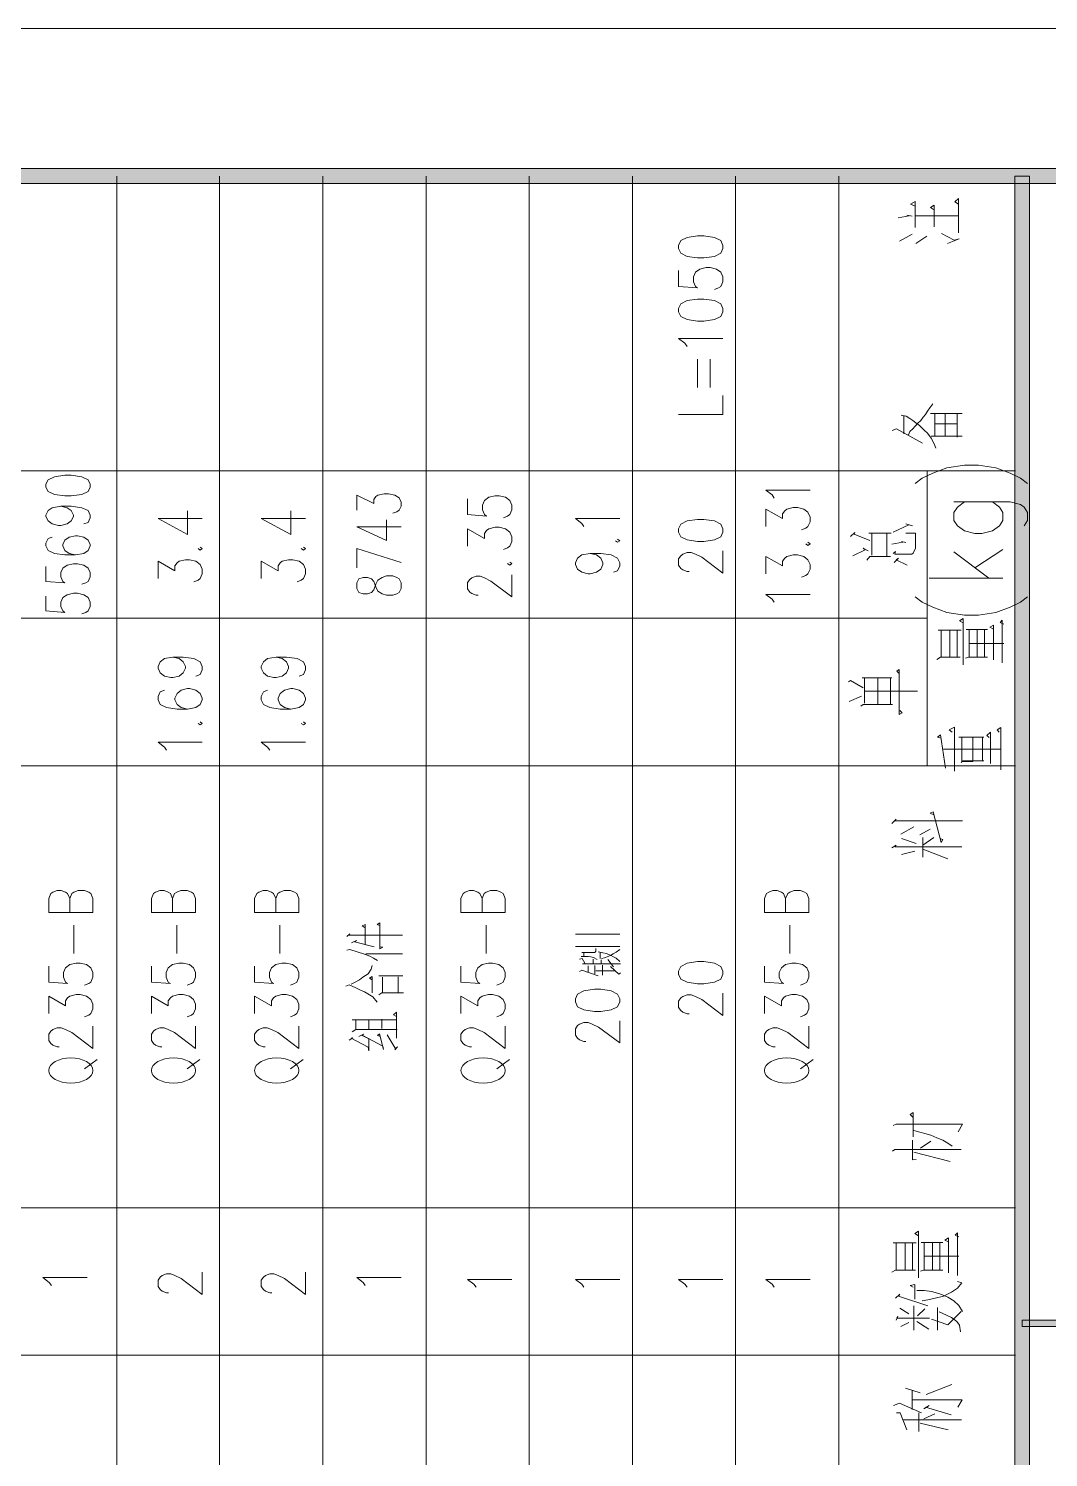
# Model space of a CAD drawing. Header units: millimetres. Extents: x 0 to 829, y 0 to 586.
# Drawn here: x 703.5 to 771.7, y 490.1 to 585.6 of the extents above; entities that cross this region are included whole.
import ezdxf

# ---------------------------------------------------------------- set-up
doc = ezdxf.new("R2010")
doc.units = ezdxf.units.MM

msp = doc.modelspace()

# ---------------------------------------------------------------- hatches: boundary and pattern name
h = msp.add_hatch(color=0)
h.dxf.hatch_style = 2
h.paths.add_polyline_path([(819.788528, 576.266028), (818.80075, 575.281778), (25.142472, 575.281778), (24.154694, 576.266028)])
h = msp.add_hatch(color=0)
h.dxf.hatch_style = 2
h.paths.add_polyline_path([(770.449028, 9.860139), (769.464778, 9.860139), (769.464778, 575.772139), (770.449028, 575.772139)])
h = msp.add_hatch(color=0)
h.dxf.hatch_style = 2
h.paths.add_polyline_path([(819.294639, 499.254639), (819.294639, 498.827778), (769.958667, 498.827778), (769.958667, 499.254639)])

# ---------------------------------------------------------------- linework, layer by layer
at = {"color": 0, "lineweight": 0}
for points in [[(0, 0), (0, 585.632278), (829.154778, 585.632278), (829.154778, 0)], [(819.788528, 576.266028), (818.80075, 575.281778), (25.142472, 575.281778), (24.154694, 576.266028)], [(770.449028, 9.860139), (769.464778, 9.860139), (769.464778, 575.772139), (770.449028, 575.772139)], [(746.975194, 570.921444), (747.116306, 570.603944), (747.539639, 570.395806), (748.241667, 570.289972), (748.665, 570.289972), (749.370556, 570.395806), (749.790361, 570.603944), (749.931472, 570.921444), (749.931472, 571.133111), (749.790361, 571.450611), (749.370556, 571.662278), (748.665, 571.768111), (748.241667, 571.768111), (747.539639, 571.662278), (747.116306, 571.450611), (746.975194, 571.133111)], [(746.975194, 566.698694), (747.116306, 566.381194), (747.539639, 566.169528), (748.241667, 566.063694), (748.665, 566.063694), (749.370556, 566.169528), (749.790361, 566.381194), (749.931472, 566.698694), (749.931472, 566.906833), (749.790361, 567.224333), (749.370556, 567.436), (748.665, 567.541833), (748.241667, 567.541833), (747.539639, 567.436), (747.116306, 567.224333), (746.975194, 566.906833)], [(704.6595, 554.968833), (704.800611, 554.676028), (705.220417, 554.478472), (705.925972, 554.379694), (706.349306, 554.379694), (707.051333, 554.478472), (707.474667, 554.676028), (707.615778, 554.968833), (707.615778, 555.166389), (707.474667, 555.462722), (707.051333, 555.660278), (706.349306, 555.759056), (705.925972, 555.759056), (705.220417, 555.660278), (704.800611, 555.462722), (704.6595, 555.166389)], [(746.975194, 551.959639), (747.116306, 551.645667), (747.539639, 551.434), (748.241667, 551.328167), (748.665, 551.328167), (749.370556, 551.434), (749.790361, 551.645667), (749.931472, 551.959639), (749.931472, 552.171306), (749.790361, 552.488806), (749.370556, 552.700472), (748.665, 552.806306), (748.241667, 552.806306), (747.539639, 552.700472), (747.116306, 552.488806), (746.975194, 552.171306)], [(725.452222, 548.1955), (725.593333, 547.920333), (725.875556, 547.828611), (726.157778, 547.828611), (726.44, 547.920333), (726.581111, 548.103778), (726.722222, 548.470667), (726.863333, 548.745833), (727.142028, 548.929278), (727.42425, 549.021), (727.847583, 549.021), (728.129806, 548.929278), (728.270917, 548.837556), (728.412028, 548.562389), (728.412028, 548.1955), (728.270917, 547.920333), (728.129806, 547.828611), (727.847583, 547.736889), (727.42425, 547.736889), (727.142028, 547.828611), (726.863333, 548.012056), (726.722222, 548.287222), (726.581111, 548.654111), (726.44, 548.837556), (726.157778, 548.929278), (725.875556, 548.929278), (725.593333, 548.837556), (725.452222, 548.562389)], [(746.975194, 522.38275), (747.116306, 522.06525), (747.539639, 521.857111), (748.241667, 521.751278), (748.665, 521.751278), (749.370556, 521.857111), (749.790361, 522.06525), (749.931472, 522.38275), (749.931472, 522.594417), (749.790361, 522.911917), (749.370556, 523.123583), (748.665, 523.229417), (748.241667, 523.229417), (747.539639, 523.123583), (747.116306, 522.911917), (746.975194, 522.594417)], [(740.074861, 520.534194), (740.212444, 520.216694), (740.635778, 520.008556), (741.341333, 519.902722), (741.764667, 519.902722), (742.466694, 520.008556), (742.890028, 520.216694), (743.031139, 520.534194), (743.031139, 520.745861), (742.890028, 521.063361), (742.466694, 521.275028), (741.764667, 521.380861), (741.341333, 521.380861), (740.635778, 521.275028), (740.212444, 521.063361), (740.074861, 520.745861)], [(819.294639, 499.254639), (819.294639, 498.827778), (769.958667, 498.827778), (769.958667, 499.254639)]]:
    msp.add_lwpolyline(points, close=True, dxfattribs=at)
for points in [[(709.404361, 398.307278), (709.404361, 575.772139)], [(716.272944, 398.307278), (716.272944, 575.772139)], [(723.176806, 398.307278), (723.176806, 575.772139)], [(730.077139, 398.307278), (730.077139, 575.772139)], [(736.977472, 398.307278), (736.977472, 575.772139)], [(743.881333, 398.307278), (743.881333, 575.772139)], [(750.781667, 398.307278), (750.781667, 575.772139)], [(757.682, 398.307278), (757.682, 575.772139)], [(762.786694, 572.336083), (762.786694, 574.075278), (762.490361, 573.888306), (762.737306, 573.778944)], [(762.832556, 573.112194), (765.693583, 573.112194), (765.693583, 571.965667), (765.693583, 574.258722), (765.446639, 574.036472), (765.693583, 573.888306)], [(764.067278, 572.374889), (764.067278, 573.814222), (763.820333, 573.666056), (764.017889, 573.521417)], [(761.65075, 572.964028), (762.391583, 573.112194), (762.243417, 573.151), (762.589139, 573.076917)], [(761.749528, 571.411806), (762.589139, 571.891583)], [(762.832556, 571.263639), (763.573389, 571.743417)], [(764.95275, 571.263639), (765.742972, 571.559972), (765.39725, 571.485889), (764.561167, 571.930389)], [(746.975194, 569.443306), (746.975194, 568.3885), (748.241667, 568.282667), (748.100556, 568.3885), (747.959444, 568.702472), (747.959444, 569.019972), (748.100556, 569.337472), (748.382778, 569.549139), (748.806111, 569.654972), (749.088333, 569.654972), (749.508139, 569.549139), (749.790361, 569.337472), (749.931472, 569.019972), (749.931472, 568.702472), (749.790361, 568.3885), (749.64925, 568.282667), (749.370556, 568.176833)], [(747.539639, 564.373889), (747.398528, 564.585556), (746.975194, 564.903056), (749.931472, 564.903056)], [(748.241667, 561.62575), (748.241667, 563.527222)], [(749.088333, 561.62575), (749.088333, 563.527222)], [(746.975194, 559.830111), (749.931472, 559.830111), (749.931472, 561.100111)], [(762.342194, 558.457806), (762.440972, 558.676528), (762.638528, 558.8635), (762.786694, 559.046944), (762.980722, 559.233917), (763.178278, 559.417361), (763.326444, 559.639611), (763.474611, 559.823056), (763.622778, 560.045306), (763.770944, 560.267556), (763.9685, 560.528611)], [(761.848306, 559.787778), (762.194028, 559.713694), (762.440972, 559.565528), (762.638528, 559.417361), (762.832556, 559.269194), (763.0795, 559.08575), (763.375833, 558.789417), (763.622778, 558.567167), (763.869722, 558.235556), (764.067278, 557.865139), (764.166056, 557.568806)], [(762.045861, 558.531889), (762.045861, 559.713694)], [(763.820333, 559.897139), (765.940528, 559.897139)], [(764.116667, 558.383722), (764.116667, 559.897139)], [(764.116667, 559.195111), (765.594806, 559.195111)], [(764.804583, 558.419), (764.804583, 559.861861)], [(765.594806, 558.309639), (765.594806, 559.897139)], [(761.255639, 558.750611), (761.551972, 558.8635), (763.277056, 557.900417)], [(763.869722, 558.383722), (765.940528, 558.383722)], [(762.800806, 555.201667), (763.27, 555.554444), (763.975556, 555.907222), (764.913944, 556.26), (766.085167, 556.436389), (767.027083, 556.436389), (768.198306, 556.26), (769.136694, 555.907222), (769.84225, 555.554444), (770.311444, 555.201667)], [(757.682, 556.055389), (578.068722, 556.055389)], [(769.514167, 556.055389), (757.682, 556.055389)], [(763.598083, 536.335111), (763.598083, 556.055389)], [(725.452222, 553.413083), (725.452222, 554.422028), (726.581111, 553.871694), (726.581111, 554.146861), (726.722222, 554.330306), (726.863333, 554.422028), (727.283139, 554.51375), (727.565361, 554.51375), (727.988694, 554.422028), (728.270917, 554.238583), (728.412028, 553.963417), (728.412028, 553.68825), (728.270917, 553.413083), (728.129806, 553.321361), (727.847583, 553.229639)], [(732.860556, 554.178611), (732.860556, 553.123806), (734.127028, 553.017972), (733.985917, 553.123806), (733.844806, 553.441306), (733.844806, 553.755278), (733.985917, 554.072778), (734.268139, 554.284444), (734.691472, 554.390278), (734.973694, 554.390278), (735.3935, 554.284444), (735.675722, 554.072778), (735.816833, 553.755278), (735.816833, 553.441306), (735.675722, 553.123806), (735.534611, 553.017972), (735.252389, 552.912139)], [(753.367528, 554.231528), (753.226417, 554.443194), (752.803083, 554.760694), (755.759361, 554.760694)], [(705.64375, 553.68825), (706.067083, 553.589472), (706.349306, 553.391917), (706.490417, 553.095583), (706.490417, 553.000333), (706.349306, 552.704), (706.067083, 552.506444), (705.64375, 552.407667), (705.502639, 552.407667), (705.082833, 552.506444), (704.800611, 552.704), (704.6595, 553.000333), (704.6595, 553.095583), (704.800611, 553.391917), (705.082833, 553.589472), (705.64375, 553.68825), (706.349306, 553.68825), (707.051333, 553.589472), (707.474667, 553.391917), (707.615778, 553.095583), (707.615778, 552.901556), (707.474667, 552.605222), (707.192444, 552.506444)], [(712.156028, 552.859222), (714.128056, 551.804417), (714.128056, 553.388389)], [(719.056361, 552.859222), (721.028389, 551.804417), (721.028389, 553.388389)], [(752.803083, 552.330056), (752.803083, 553.494222), (753.928444, 552.859222), (753.928444, 553.176722), (754.069556, 553.388389), (754.210667, 553.494222), (754.634, 553.600056), (754.916222, 553.600056), (755.339556, 553.494222), (755.61825, 553.282556), (755.759361, 552.965056), (755.759361, 552.647556), (755.61825, 552.330056), (755.477139, 552.224222), (755.198444, 552.118389)], [(765.383139, 553.970472), (769.136694, 553.970472), (769.84225, 553.794083), (770.078611, 553.617694), (770.311444, 553.264917), (770.311444, 552.739278), (770.078611, 552.3865)], [(766.085167, 553.970472), (765.615972, 553.617694), (765.383139, 553.264917), (765.383139, 552.739278), (765.615972, 552.3865), (766.085167, 552.033722), (766.790722, 551.857333), (767.259917, 551.857333), (767.965472, 552.033722), (768.434667, 552.3865), (768.6675, 552.739278), (768.6675, 553.264917), (768.434667, 553.617694), (767.965472, 553.970472)], [(712.156028, 552.859222), (715.112306, 552.859222)], [(719.056361, 552.859222), (722.016167, 552.859222)], [(725.452222, 552.315944), (727.42425, 551.398722), (727.42425, 552.774556)], [(740.635778, 552.330056), (740.494667, 552.541722), (740.074861, 552.859222), (743.031139, 552.859222)], [(761.329722, 551.956111), (762.366889, 552.439417), (762.169333, 552.5135), (762.613833, 552.365333)], [(705.082833, 551.617444), (704.800611, 551.518667), (704.6595, 551.222333), (704.6595, 551.028306), (704.800611, 550.731972), (705.220417, 550.534417), (705.925972, 550.435639), (706.631528, 550.435639), (707.192444, 550.534417), (707.474667, 550.731972), (707.615778, 551.028306), (707.615778, 551.127083), (707.474667, 551.419889), (707.192444, 551.617444), (706.772639, 551.716222), (706.631528, 551.716222), (706.208194, 551.617444), (705.925972, 551.419889), (705.784861, 551.127083), (705.784861, 551.028306), (705.925972, 550.731972), (706.208194, 550.534417), (706.631528, 550.435639)], [(725.452222, 552.315944), (728.412028, 552.315944)], [(732.860556, 551.010667), (732.860556, 552.171306), (733.985917, 551.539833), (733.985917, 551.853806), (734.127028, 552.065472), (734.268139, 552.171306), (734.691472, 552.277139), (734.973694, 552.277139), (735.3935, 552.171306), (735.675722, 551.959639), (735.816833, 551.645667), (735.816833, 551.328167), (735.675722, 551.010667), (735.534611, 550.904833), (735.252389, 550.799)], [(742.748917, 551.381083), (742.890028, 551.27525), (743.031139, 551.381083), (742.890028, 551.486917)], [(758.472222, 551.663306), (758.768556, 551.920833), (758.719167, 551.807944), (759.752806, 551.40225)], [(759.55525, 550.072278), (759.752806, 550.329806), (761.132167, 550.329806), (760.88875, 550.329806), (760.88875, 551.882028), (761.181556, 551.882028), (759.703417, 551.882028), (759.900972, 551.882028), (759.900972, 550.403889)], [(761.329722, 550.516778), (761.477889, 550.664944), (761.4285, 550.477972), (762.564444, 550.477972), (762.663222, 550.552056), (762.811389, 550.883667), (762.811389, 551.882028), (762.169333, 551.882028)], [(714.830083, 550.851917), (714.971194, 550.746083), (715.112306, 550.851917), (714.971194, 550.95775)], [(721.733944, 550.851917), (721.875056, 550.746083), (722.016167, 550.851917), (721.875056, 550.95775)], [(725.452222, 549.567806), (725.452222, 550.851917), (728.412028, 549.934694)], [(741.059111, 550.534417), (741.482444, 550.428583), (741.764667, 550.216917), (741.905778, 549.902944), (741.905778, 549.797111), (741.764667, 549.479611), (741.482444, 549.267944), (741.059111, 549.162111), (740.918, 549.162111), (740.494667, 549.267944), (740.212444, 549.479611), (740.074861, 549.797111), (740.074861, 549.902944), (740.212444, 550.216917), (740.494667, 550.428583), (741.059111, 550.534417), (741.764667, 550.534417), (742.466694, 550.428583), (742.890028, 550.216917), (743.031139, 549.902944), (743.031139, 549.691278), (742.890028, 549.373778), (742.607806, 549.267944)], [(747.677222, 549.320861), (747.539639, 549.320861), (747.257417, 549.426694), (747.116306, 549.532528), (746.975194, 549.744194), (746.975194, 550.164), (747.116306, 550.375667), (747.257417, 550.4815), (747.539639, 550.587333), (747.818333, 550.587333), (748.100556, 550.4815), (748.523889, 550.269833), (749.931472, 549.215028), (749.931472, 550.693167)], [(752.803083, 549.162111), (752.803083, 550.32275), (753.928444, 549.691278), (753.928444, 550.00525), (754.069556, 550.216917), (754.210667, 550.32275), (754.634, 550.428583), (754.916222, 550.428583), (755.339556, 550.32275), (755.61825, 550.111083), (755.759361, 549.797111), (755.759361, 549.479611), (755.61825, 549.162111), (755.477139, 549.056278), (755.198444, 548.950444)], [(755.477139, 551.169417), (755.61825, 551.063583), (755.759361, 551.169417), (755.61825, 551.27525)], [(758.620389, 550.368611), (759.456472, 550.774306), (759.308306, 550.883667), (759.654028, 550.700222)], [(761.230944, 551.144722), (761.971778, 551.292889), (761.873, 551.328167), (762.169333, 551.254083)], [(765.383139, 550.626139), (767.729111, 548.865778)], [(766.790722, 549.567806), (768.6675, 550.802528)], [(704.6595, 549.645417), (704.6595, 548.661167), (705.925972, 548.562389), (705.784861, 548.661167), (705.64375, 548.9575), (705.64375, 549.253833), (705.784861, 549.546639), (706.067083, 549.744194), (706.490417, 549.842972), (706.772639, 549.842972), (707.192444, 549.744194), (707.474667, 549.546639), (707.615778, 549.253833), (707.615778, 548.9575), (707.474667, 548.661167), (707.333556, 548.562389), (707.051333, 548.463611)], [(712.156028, 548.844611), (712.156028, 550.00525), (713.281389, 549.373778), (713.281389, 549.691278), (713.4225, 549.902944), (713.563611, 550.00525), (713.986944, 550.111083), (714.269167, 550.111083), (714.688972, 550.00525), (714.971194, 549.797111), (715.112306, 549.479611), (715.112306, 549.162111), (714.971194, 548.844611), (714.830083, 548.738778), (714.551389, 548.632944)], [(719.056361, 548.844611), (719.056361, 550.00525), (720.18525, 549.373778), (720.18525, 549.691278), (720.322833, 549.902944), (720.463944, 550.00525), (720.887278, 550.111083), (721.1695, 550.111083), (721.592833, 550.00525), (721.875056, 549.797111), (722.016167, 549.479611), (722.016167, 549.162111), (721.875056, 548.844611), (721.733944, 548.738778), (721.451722, 548.632944)], [(735.534611, 549.850028), (735.675722, 549.744194), (735.816833, 549.850028), (735.675722, 549.955861)], [(761.379111, 549.924111), (761.675444, 550.220444), (761.527278, 550.107556), (762.268111, 549.740667)], [(733.562583, 547.736889), (733.421472, 547.736889), (733.142778, 547.842722), (733.001667, 547.948556), (732.860556, 548.156694), (732.860556, 548.580028), (733.001667, 548.791694), (733.142778, 548.897528), (733.421472, 549.003361), (733.703694, 549.003361), (733.985917, 548.897528), (734.40925, 548.685861), (735.816833, 547.631056), (735.816833, 549.109194)], [(768.6675, 548.865778), (763.739194, 548.865778)], [(704.6595, 547.673389), (704.6595, 546.689139), (705.925972, 546.590361), (705.784861, 546.689139), (705.64375, 546.985472), (705.64375, 547.281806), (705.784861, 547.574611), (706.067083, 547.772167), (706.490417, 547.870944), (706.772639, 547.870944), (707.192444, 547.772167), (707.474667, 547.574611), (707.615778, 547.281806), (707.615778, 546.985472), (707.474667, 546.689139), (707.333556, 546.590361), (707.051333, 546.491583)], [(753.367528, 547.260639), (753.226417, 547.472306), (752.803083, 547.789806), (755.759361, 547.789806)], [(762.800806, 547.631056), (763.27, 547.281806), (763.975556, 546.929028), (764.913944, 546.57625), (766.085167, 546.399861), (767.027083, 546.399861), (768.198306, 546.57625), (769.136694, 546.929028), (769.84225, 547.281806), (770.311444, 547.631056)], [(757.682, 546.19525), (578.068722, 546.19525)], [(763.598083, 546.19525), (757.682, 546.19525)], [(766.007556, 543.073167), (766.007556, 546.177611), (765.760611, 546.029444), (766.007556, 545.881278)], [(766.155722, 543.517667), (766.353278, 543.59175), (767.633861, 543.59175), (767.436306, 543.59175), (767.436306, 545.440306), (767.633861, 545.440306), (766.205111, 545.440306), (766.402667, 545.440306), (766.402667, 543.59175), (766.942417, 543.59175), (766.942417, 545.440306), (766.942417, 544.516028), (766.402667, 544.516028), (768.716889, 544.516028), (768.028972, 544.516028), (768.028972, 543.404778), (768.028972, 545.733111), (767.782028, 545.588472), (768.028972, 545.475583)], [(768.618111, 543.221333), (768.618111, 546.06825), (768.469944, 545.920083), (768.716889, 545.807194)], [(764.233083, 543.443583), (764.480028, 543.59175), (765.81, 543.59175), (765.612444, 543.59175), (765.612444, 545.4015), (765.859389, 545.4015), (764.331861, 545.4015), (764.529417, 545.4015), (764.529417, 543.59175), (764.529417, 545.4015), (765.118556, 545.4015), (765.118556, 543.59175)], [(713.140278, 543.602333), (713.563611, 543.4965), (713.845833, 543.284833), (713.986944, 542.967333), (713.986944, 542.8615), (713.845833, 542.544), (713.563611, 542.332333), (713.140278, 542.2265), (712.999167, 542.2265), (712.579361, 542.332333), (712.297139, 542.544), (712.156028, 542.8615), (712.156028, 542.967333), (712.297139, 543.284833), (712.579361, 543.4965), (713.140278, 543.602333), (713.845833, 543.602333), (714.551389, 543.4965), (714.971194, 543.284833), (715.112306, 542.967333), (715.112306, 542.755667), (714.971194, 542.438167), (714.688972, 542.332333)], [(720.044139, 543.602333), (720.463944, 543.4965), (720.746167, 543.284833), (720.887278, 542.967333), (720.887278, 542.8615), (720.746167, 542.544), (720.463944, 542.332333), (720.044139, 542.2265), (719.903028, 542.2265), (719.479694, 542.332333), (719.197472, 542.544), (719.056361, 542.8615), (719.056361, 542.967333), (719.197472, 543.284833), (719.479694, 543.4965), (720.044139, 543.602333), (720.746167, 543.602333), (721.451722, 543.4965), (721.875056, 543.284833), (722.016167, 542.967333), (722.016167, 542.755667), (721.875056, 542.438167), (721.592833, 542.332333)], [(758.324056, 541.951333), (758.472222, 542.025417), (759.308306, 541.542111)], [(759.258917, 542.208861), (761.230944, 542.208861)], [(759.407083, 540.508472), (759.407083, 542.208861)], [(760.296083, 540.473194), (760.296083, 542.208861)], [(761.132167, 540.434389), (761.132167, 542.208861)], [(761.774222, 540.028694), (761.922389, 539.880528), (761.724833, 539.767639), (761.724833, 542.762722), (761.576667, 542.653361), (761.724833, 542.505194)], [(712.579361, 541.383361), (712.297139, 541.277528), (712.156028, 540.960028), (712.156028, 540.748361), (712.297139, 540.430861), (712.720472, 540.219194), (713.4225, 540.113361), (714.128056, 540.113361), (714.688972, 540.219194), (714.971194, 540.430861), (715.112306, 540.748361), (715.112306, 540.854194), (714.971194, 541.171694), (714.688972, 541.383361), (714.269167, 541.489194), (714.128056, 541.489194), (713.704722, 541.383361), (713.4225, 541.171694), (713.281389, 540.854194), (713.281389, 540.748361), (713.4225, 540.430861), (713.704722, 540.219194), (714.128056, 540.113361)], [(719.479694, 541.383361), (719.197472, 541.277528), (719.056361, 540.960028), (719.056361, 540.748361), (719.197472, 540.430861), (719.620806, 540.219194), (720.322833, 540.113361), (721.028389, 540.113361), (721.592833, 540.219194), (721.875056, 540.430861), (722.016167, 540.748361), (722.016167, 540.854194), (721.875056, 541.171694), (721.592833, 541.383361), (721.1695, 541.489194), (721.028389, 541.489194), (720.605056, 541.383361), (720.322833, 541.171694), (720.18525, 540.854194), (720.18525, 540.748361), (720.322833, 540.430861), (720.605056, 540.219194), (721.028389, 540.113361)], [(758.373444, 540.617833), (759.209528, 540.98825)], [(759.456472, 541.323389), (762.956028, 541.323389)], [(759.160139, 540.325028), (759.308306, 540.434389), (761.280333, 540.434389)], [(714.830083, 539.164389), (714.971194, 539.058556), (715.112306, 539.164389), (714.971194, 539.270222)], [(721.733944, 539.164389), (721.875056, 539.058556), (722.016167, 539.164389), (721.875056, 539.270222)], [(764.822222, 536.179889), (764.480028, 538.395333), (764.282472, 538.247167), (764.529417, 538.173083)], [(764.677583, 537.435778), (768.519333, 537.435778), (768.519333, 536.067), (768.519333, 538.878639), (768.275917, 538.730472), (768.420556, 538.582306)], [(765.414889, 535.957639), (765.414889, 538.913917), (765.069167, 538.730472), (765.266722, 538.582306)], [(765.859389, 536.546778), (766.007556, 536.659667), (767.386917, 536.659667), (767.288139, 536.659667), (767.288139, 538.247167), (767.386917, 538.247167), (765.711222, 538.247167), (765.908778, 538.247167), (765.908778, 536.620861), (766.007556, 536.620861), (766.646083, 536.620861), (766.646083, 538.247167)], [(767.831417, 536.472694), (767.831417, 538.582306), (767.584472, 538.360056), (767.732639, 538.211889)], [(712.720472, 537.36875), (712.579361, 537.580417), (712.156028, 537.897917), (715.112306, 537.897917)], [(719.620806, 537.36875), (719.479694, 537.580417), (719.056361, 537.897917), (722.016167, 537.897917)], [(757.682, 536.335111), (578.068722, 536.335111)], [(769.514167, 536.335111), (757.682, 536.335111)], [(764.437694, 531.46325), (764.63525, 531.389167), (764.536472, 531.205722), (763.993194, 533.237722), (763.795639, 533.163639), (764.042583, 533.054278)], [(761.230944, 532.461611), (761.527278, 532.757944), (761.4285, 532.645056), (765.965222, 532.645056)], [(761.823611, 531.759583), (762.712611, 532.239361)], [(761.873, 531.46325), (762.85725, 531.131639)], [(763.104194, 531.720778), (763.795639, 532.091194)], [(763.30175, 530.207361), (763.30175, 531.537333)], [(763.30175, 531.01875), (764.042583, 531.537333)], [(761.230944, 530.835306), (761.527278, 531.01875), (761.4285, 530.909389), (765.915833, 530.909389)], [(761.873, 530.390806), (762.762, 530.613056)], [(763.30175, 530.761222), (764.977444, 530.094472)], [(707.799222, 526.513778), (704.839417, 526.513778), (704.839417, 527.46275), (704.980528, 527.78025), (705.121639, 527.886083), (705.403861, 527.991917), (705.686083, 527.991917), (705.968306, 527.886083), (706.109417, 527.78025), (706.250528, 527.46275)], [(706.250528, 526.513778), (706.250528, 527.46275), (706.391639, 527.78025), (706.53275, 527.886083), (706.811444, 527.991917), (707.234778, 527.991917), (707.517, 527.886083), (707.658111, 527.78025), (707.799222, 527.46275), (707.799222, 526.513778)], [(714.667806, 526.513778), (711.711528, 526.513778), (711.711528, 527.46275), (711.852639, 527.78025), (711.99375, 527.886083), (712.275972, 527.991917), (712.558194, 527.991917), (712.836889, 527.886083), (712.978, 527.78025), (713.119111, 527.46275)], [(713.119111, 526.513778), (713.119111, 527.46275), (713.260222, 527.78025), (713.401333, 527.886083), (713.683556, 527.991917), (714.106889, 527.991917), (714.389111, 527.886083), (714.530222, 527.78025), (714.667806, 527.46275), (714.667806, 526.513778)], [(721.571667, 526.513778), (718.611861, 526.513778), (718.611861, 527.46275), (718.752972, 527.78025), (718.894083, 527.886083), (719.176306, 527.991917), (719.458528, 527.991917), (719.74075, 527.886083), (719.881861, 527.78025), (720.022972, 527.46275)], [(720.022972, 526.513778), (720.022972, 527.46275), (720.160556, 527.78025), (720.301667, 527.886083), (720.583889, 527.991917), (721.007222, 527.991917), (721.289444, 527.886083), (721.430556, 527.78025), (721.571667, 527.46275), (721.571667, 526.513778)], [(735.372333, 526.513778), (732.416056, 526.513778), (732.416056, 527.46275), (732.557167, 527.78025), (732.698278, 527.886083), (732.9805, 527.991917), (733.259194, 527.991917), (733.541417, 527.886083), (733.682528, 527.78025), (733.823639, 527.46275)], [(733.823639, 526.513778), (733.823639, 527.46275), (733.96475, 527.78025), (734.105861, 527.886083), (734.388083, 527.991917), (734.811417, 527.991917), (735.090111, 527.886083), (735.231222, 527.78025), (735.372333, 527.46275), (735.372333, 526.513778)], [(755.678222, 526.513778), (752.718417, 526.513778), (752.718417, 527.46275), (752.859528, 527.78025), (753.000639, 527.886083), (753.282861, 527.991917), (753.565083, 527.991917), (753.847306, 527.886083), (753.988417, 527.78025), (754.129528, 527.46275)], [(754.129528, 526.513778), (754.129528, 527.46275), (754.270639, 527.78025), (754.41175, 527.886083), (754.690444, 527.991917), (755.113778, 527.991917), (755.396, 527.886083), (755.537111, 527.78025), (755.678222, 527.46275), (755.678222, 526.513778)], [(706.53275, 523.765639), (706.53275, 525.667111)], [(713.401333, 523.765639), (713.401333, 525.667111)], [(720.301667, 523.765639), (720.301667, 525.667111)], [(726.013139, 524.400639), (726.013139, 525.702389), (725.815583, 525.614194), (726.013139, 525.497778)], [(726.997389, 524.22425), (727.194944, 524.196028), (726.997389, 524.076083), (726.997389, 525.822333), (726.799833, 525.702389), (726.958583, 525.645944)], [(734.105861, 523.765639), (734.105861, 525.667111)], [(754.41175, 523.765639), (754.41175, 525.667111)], [(724.789, 524.905111), (724.986556, 525.0815), (724.908944, 524.993306), (728.496694, 524.993306)], [(725.102972, 524.492361), (725.420472, 524.640528), (725.300528, 524.548806), (726.602278, 524.22425)], [(743.031139, 525.077972), (740.074861, 525.077972)], [(724.789, 523.987889), (724.986556, 524.047861), (725.970806, 523.723306), (726.327111, 523.603361), (726.563472, 523.455194), (726.838639, 523.307028)], [(726.051944, 523.751528), (728.496694, 523.751528)], [(743.031139, 524.231306), (740.074861, 524.231306)], [(740.487611, 523.832667), (741.256667, 523.832667), (741.373083, 523.832667), (741.433056, 523.920861), (741.433056, 524.100778)], [(740.635778, 523.58925), (740.635778, 523.832667)], [(741.581222, 523.878528), (741.905778, 523.8115), (742.142139, 523.765639), (742.290306, 523.698611), (742.470222, 523.635111), (742.618389, 523.543389), (742.794778, 523.455194), (743.031139, 523.232944)], [(741.729389, 523.434028), (741.729389, 523.832667)], [(741.817583, 523.434028), (742.025722, 523.479889), (742.202111, 523.543389), (742.41025, 523.635111), (742.586639, 523.744472), (742.794778, 523.853833), (743.031139, 524.03375)], [(704.839417, 522.9225), (704.839417, 521.864167), (706.109417, 521.758333), (705.968306, 521.864167), (705.827194, 522.181667), (705.827194, 522.499167), (705.968306, 522.816667), (706.250528, 523.028333), (706.673861, 523.134167), (706.952556, 523.134167), (707.375889, 523.028333), (707.658111, 522.816667), (707.799222, 522.499167), (707.799222, 522.181667), (707.658111, 521.864167), (707.517, 521.758333), (707.234778, 521.6525)], [(711.711528, 522.9225), (711.711528, 521.864167), (712.978, 521.758333), (712.836889, 521.864167), (712.695778, 522.181667), (712.695778, 522.499167), (712.836889, 522.816667), (713.119111, 523.028333), (713.542444, 523.134167), (713.824667, 523.134167), (714.248, 523.028333), (714.530222, 522.816667), (714.667806, 522.499167), (714.667806, 522.181667), (714.530222, 521.864167), (714.389111, 521.758333), (714.106889, 521.6525)], [(718.611861, 522.9225), (718.611861, 521.864167), (719.881861, 521.758333), (719.74075, 521.864167), (719.599639, 522.181667), (719.599639, 522.499167), (719.74075, 522.816667), (720.022972, 523.028333), (720.442778, 523.134167), (720.725, 523.134167), (721.148333, 523.028333), (721.430556, 522.816667), (721.571667, 522.499167), (721.571667, 522.181667), (721.430556, 521.864167), (721.289444, 521.758333), (721.007222, 521.6525)], [(725.064167, 521.712472), (725.339333, 521.857111), (725.618028, 522.005278), (725.854389, 522.185194), (726.207167, 522.421556), (726.404722, 522.717889), (726.485861, 522.982472)], [(732.416056, 522.9225), (732.416056, 521.864167), (733.682528, 521.758333), (733.541417, 521.864167), (733.400306, 522.181667), (733.400306, 522.499167), (733.541417, 522.816667), (733.823639, 523.028333), (734.246972, 523.134167), (734.529194, 523.134167), (734.952528, 523.028333), (735.231222, 522.816667), (735.372333, 522.499167), (735.372333, 522.181667), (735.231222, 521.864167), (735.090111, 521.758333), (734.811417, 521.6525)], [(740.339444, 523.388167), (740.515833, 523.434028), (740.69575, 523.123583)], [(740.459389, 523.568083), (740.932111, 523.568083), (741.1085, 523.543389), (741.284889, 523.501056), (741.52125, 523.367)], [(740.547583, 523.077722), (743.091111, 523.077722)], [(740.932111, 522.523861), (740.932111, 522.947194)], [(741.256667, 523.102417), (741.256667, 523.388167)], [(741.373083, 522.4145), (741.373083, 522.968361)], [(741.789361, 523.077722), (741.789361, 523.345833)], [(741.877556, 522.326306), (741.877556, 522.989528)], [(742.618389, 522.880167), (742.233861, 523.367)], [(743.091111, 522.481528), (742.971167, 522.389806), (742.41025, 522.901333)], [(752.718417, 522.9225), (752.718417, 521.864167), (753.988417, 521.758333), (753.847306, 521.864167), (753.706194, 522.181667), (753.706194, 522.499167), (753.847306, 522.816667), (754.129528, 523.028333), (754.549333, 523.134167), (754.831556, 523.134167), (755.254889, 523.028333), (755.537111, 522.816667), (755.678222, 522.499167), (755.678222, 522.181667), (755.537111, 521.864167), (755.396, 521.758333), (755.113778, 521.6525)], [(726.485861, 521.148028), (726.485861, 522.241639), (726.288306, 522.125222), (726.485861, 522.005278)], [(726.919778, 522.273389), (728.5355, 522.273389)], [(727.156139, 521.119806), (727.156139, 522.185194)], [(728.221528, 521.119806), (728.221528, 522.213417)], [(740.339444, 522.569722), (740.487611, 522.657917), (741.581222, 522.280444)], [(741.433056, 522.612056), (742.674833, 522.612056)], [(704.839417, 519.751028), (704.839417, 520.915194), (705.968306, 520.280194), (705.968306, 520.597694), (706.109417, 520.809361), (706.250528, 520.915194), (706.673861, 521.021028), (706.952556, 521.021028), (707.375889, 520.915194), (707.658111, 520.703528), (707.799222, 520.386028), (707.799222, 520.068528), (707.658111, 519.751028), (707.517, 519.645194), (707.234778, 519.539361)], [(711.711528, 519.751028), (711.711528, 520.915194), (712.836889, 520.280194), (712.836889, 520.597694), (712.978, 520.809361), (713.119111, 520.915194), (713.542444, 521.021028), (713.824667, 521.021028), (714.248, 520.915194), (714.530222, 520.703528), (714.667806, 520.386028), (714.667806, 520.068528), (714.530222, 519.751028), (714.389111, 519.645194), (714.106889, 519.539361)], [(718.611861, 519.751028), (718.611861, 520.915194), (719.74075, 520.280194), (719.74075, 520.597694), (719.881861, 520.809361), (720.022972, 520.915194), (720.442778, 521.021028), (720.725, 521.021028), (721.148333, 520.915194), (721.430556, 520.703528), (721.571667, 520.386028), (721.571667, 520.068528), (721.430556, 519.751028), (721.289444, 519.645194), (721.007222, 519.539361)], [(724.711389, 521.592528), (724.94775, 521.680722), (725.381667, 521.472583), (725.695639, 521.327944), (725.970806, 521.208), (726.288306, 520.999861), (726.524667, 520.883444), (726.799833, 520.527139)], [(726.919778, 520.999861), (727.117333, 521.148028), (728.574306, 521.148028)], [(732.416056, 519.751028), (732.416056, 520.915194), (733.541417, 520.280194), (733.541417, 520.597694), (733.682528, 520.809361), (733.823639, 520.915194), (734.246972, 521.021028), (734.529194, 521.021028), (734.952528, 520.915194), (735.231222, 520.703528), (735.372333, 520.386028), (735.372333, 520.068528), (735.231222, 519.751028), (735.090111, 519.645194), (734.811417, 519.539361)], [(747.677222, 519.743972), (747.539639, 519.743972), (747.257417, 519.849806), (747.116306, 519.955639), (746.975194, 520.163778), (746.975194, 520.587111), (747.116306, 520.798778), (747.257417, 520.904611), (747.539639, 521.010444), (747.818333, 521.010444), (748.100556, 520.904611), (748.523889, 520.692944), (749.931472, 519.638139), (749.931472, 521.116278)], [(752.718417, 519.751028), (752.718417, 520.915194), (753.847306, 520.280194), (753.847306, 520.597694), (753.988417, 520.809361), (754.129528, 520.915194), (754.549333, 521.021028), (754.831556, 521.021028), (755.254889, 520.915194), (755.537111, 520.703528), (755.678222, 520.386028), (755.678222, 520.068528), (755.537111, 519.751028), (755.396, 519.645194), (755.113778, 519.539361)], [(705.544972, 517.535583), (705.403861, 517.535583), (705.121639, 517.637889), (704.980528, 517.743722), (704.839417, 517.955389), (704.839417, 518.378722), (704.980528, 518.590389), (705.121639, 518.696222), (705.403861, 518.802056), (705.686083, 518.802056), (705.968306, 518.696222), (706.391639, 518.484556), (707.799222, 517.42975), (707.799222, 518.907889)], [(712.417083, 517.535583), (712.275972, 517.535583), (711.99375, 517.637889), (711.852639, 517.743722), (711.711528, 517.955389), (711.711528, 518.378722), (711.852639, 518.590389), (711.99375, 518.696222), (712.275972, 518.802056), (712.558194, 518.802056), (712.836889, 518.696222), (713.260222, 518.484556), (714.667806, 517.42975), (714.667806, 518.907889)], [(719.317417, 517.535583), (719.176306, 517.535583), (718.894083, 517.637889), (718.752972, 517.743722), (718.611861, 517.955389), (718.611861, 518.378722), (718.752972, 518.590389), (718.894083, 518.696222), (719.176306, 518.802056), (719.458528, 518.802056), (719.74075, 518.696222), (720.160556, 518.484556), (721.571667, 517.42975), (721.571667, 518.907889)], [(725.145306, 518.544528), (725.381667, 518.692694), (728.140389, 518.692694), (725.381667, 518.692694), (725.381667, 519.345333), (725.145306, 519.345333), (728.101583, 519.345333), (728.101583, 518.103556), (728.101583, 519.846278), (727.904028, 519.669889), (728.062778, 519.581694)], [(726.2495, 518.724444), (726.2495, 519.313583)], [(727.117333, 518.752667), (727.117333, 519.373556)], [(733.121611, 517.535583), (732.9805, 517.535583), (732.698278, 517.637889), (732.557167, 517.743722), (732.416056, 517.955389), (732.416056, 518.378722), (732.557167, 518.590389), (732.698278, 518.696222), (732.9805, 518.802056), (733.259194, 518.802056), (733.541417, 518.696222), (733.96475, 518.484556), (735.372333, 517.42975), (735.372333, 518.907889)], [(740.776889, 517.895417), (740.635778, 517.895417), (740.353556, 518.00125), (740.212444, 518.107083), (740.074861, 518.315222), (740.074861, 518.738556), (740.212444, 518.950222), (740.353556, 519.056056), (740.635778, 519.161889), (740.918, 519.161889), (741.200222, 519.056056), (741.623556, 518.844389), (743.031139, 517.789583), (743.031139, 519.267722)], [(753.423972, 517.535583), (753.282861, 517.535583), (753.000639, 517.637889), (752.859528, 517.743722), (752.718417, 517.955389), (752.718417, 518.378722), (752.859528, 518.590389), (753.000639, 518.696222), (753.282861, 518.802056), (753.565083, 518.802056), (753.847306, 518.696222), (754.270639, 518.484556), (755.678222, 517.42975), (755.678222, 518.907889)], [(724.94775, 517.983611), (725.184111, 518.131778), (725.064167, 518.103556), (726.207167, 517.510889), (726.2495, 517.274528), (726.2495, 518.071806), (725.77325, 518.308167), (725.579222, 518.219972), (725.893194, 518.368139), (725.815583, 518.308167), (727.194944, 517.570861), (727.23375, 517.362722), (726.958583, 518.396361), (726.838639, 518.279944), (727.036194, 518.219972)], [(727.981639, 517.3345), (728.179194, 517.539111), (728.023972, 517.450917), (727.470111, 518.339917)], [(707.234778, 516.053917), (708.081444, 516.688917)], [(714.106889, 516.053917), (714.950028, 516.688917)], [(721.007222, 516.053917), (721.853889, 516.688917)], [(734.811417, 516.053917), (735.654556, 516.688917)], [(755.113778, 516.053917), (755.960444, 516.688917)], [(761.329722, 512.261556), (761.527278, 512.370917), (765.965222, 512.370917), (765.668889, 511.855861)], [(762.663222, 511.520722), (762.663222, 513.147028), (762.465667, 512.998861), (762.663222, 512.815417)], [(762.85725, 510.007306), (762.613833, 509.9685), (762.613833, 511.298472)], [(762.712611, 511.929944), (763.104194, 511.817056), (763.449917, 511.742972), (763.845028, 511.633611), (764.240139, 511.446639), (764.63525, 511.298472), (764.977444, 511.07975), (765.273778, 510.892778)], [(761.280333, 510.561167), (761.4285, 510.670528), (765.866444, 510.670528)], [(762.712611, 510.487083), (765.125611, 509.859139)], [(763.153583, 510.744611), (763.845028, 511.224389)], [(757.682, 506.758222), (578.068722, 506.758222)], [(769.514167, 506.758222), (757.682, 506.758222)], [(763.005417, 502.087444), (763.005417, 505.195417), (762.762, 505.04725), (763.005417, 504.899083)], [(763.153583, 502.531944), (763.351139, 502.606028), (764.63525, 502.606028), (764.437694, 502.606028), (764.437694, 504.454583), (764.63525, 504.454583), (763.202972, 504.454583), (763.400528, 504.454583), (763.400528, 502.606028), (763.943806, 502.606028), (763.943806, 504.454583), (763.943806, 503.530306), (763.400528, 503.530306), (765.718278, 503.530306), (765.026833, 503.530306), (765.026833, 502.422583), (765.026833, 504.750917), (764.779889, 504.60275), (765.026833, 504.493389)], [(765.6195, 502.235611), (765.6195, 505.082528), (765.471333, 504.934361), (765.718278, 504.825)], [(761.230944, 502.457861), (761.477889, 502.606028), (762.811389, 502.606028), (762.613833, 502.606028), (762.613833, 504.419306), (762.85725, 504.419306), (761.329722, 504.419306), (761.527278, 504.419306), (761.527278, 502.606028), (761.527278, 504.419306), (762.119944, 504.419306), (762.119944, 502.606028)], [(705.022861, 501.565333), (704.88175, 501.777), (704.458417, 502.0945), (707.414694, 502.0945)], [(712.858056, 501.082028), (712.720472, 501.082028), (712.43825, 501.187861), (712.297139, 501.293694), (712.156028, 501.501833), (712.156028, 501.925167), (712.297139, 502.136833), (712.43825, 502.242667), (712.720472, 502.3485), (712.999167, 502.3485), (713.281389, 502.242667), (713.704722, 502.031), (715.112306, 500.976194), (715.112306, 502.454333)], [(719.761917, 501.082028), (719.620806, 501.082028), (719.338583, 501.187861), (719.197472, 501.293694), (719.056361, 501.501833), (719.056361, 501.925167), (719.197472, 502.136833), (719.338583, 502.242667), (719.620806, 502.3485), (719.903028, 502.3485), (720.18525, 502.242667), (720.605056, 502.031), (722.016167, 500.976194), (722.016167, 502.454333)], [(726.016667, 501.565333), (725.875556, 501.777), (725.452222, 502.0945), (728.412028, 502.0945)], [(733.421472, 501.452444), (733.283889, 501.660583), (732.860556, 501.978083), (735.816833, 501.978083)], [(740.635778, 501.452444), (740.494667, 501.660583), (740.074861, 501.978083), (743.031139, 501.978083)], [(747.539639, 501.452444), (747.398528, 501.660583), (746.975194, 501.978083), (749.931472, 501.978083)], [(753.367528, 501.452444), (753.226417, 501.660583), (752.803083, 501.978083), (755.759361, 501.978083)], [(763.252361, 500.535222), (763.647472, 500.609306), (764.141361, 500.722194), (764.681111, 500.866833), (765.224389, 501.127889), (765.6195, 501.385417), (765.915833, 501.755833), (765.6195, 501.829917)], [(761.477889, 500.722194), (761.774222, 500.979722), (761.675444, 500.866833), (763.647472, 500.203611)], [(762.762, 500.648111), (762.762, 501.646472), (762.465667, 501.572389), (762.663222, 501.4595)], [(762.906639, 501.23725), (763.400528, 501.23725), (763.894417, 501.163167), (764.437694, 501.015), (764.977444, 500.796278), (765.372556, 500.535222), (765.718278, 500.238889), (765.965222, 499.833194)], [(761.527278, 499.240528), (761.626056, 499.501583), (761.576667, 499.388694), (763.74625, 499.388694), (762.712611, 499.388694), (762.712611, 498.577306), (762.712611, 500.203611)], [(761.774222, 500.055444), (762.366889, 499.685028)], [(762.956028, 499.536861), (763.449917, 500.016639)], [(763.894417, 499.314611), (764.977444, 498.947722), (765.866444, 499.833194)], [(764.289528, 498.577306), (764.289528, 500.090722)], [(764.388306, 499.797917), (764.878667, 499.575667), (765.224389, 499.4275), (765.570111, 499.166444), (765.767667, 498.908917), (765.817056, 498.464417)], [(761.823611, 498.834833), (762.366889, 499.092361)], [(762.906639, 499.166444), (763.696861, 498.651389)], [(757.682, 496.901611), (578.068722, 496.901611)], [(769.514167, 496.901611), (757.682, 496.901611)], [(762.144639, 494.693222), (763.128889, 494.396889)], [(762.589139, 493.285639), (762.589139, 494.580333)], [(763.524, 494.284), (765.249083, 494.95075)], [(761.354417, 493.546694), (761.749528, 493.694861), (763.227667, 493.063389)], [(762.589139, 493.913583), (765.940528, 493.913583), (765.644194, 493.433806)], [(763.375833, 493.324444), (763.721556, 493.546694)], [(763.474611, 493.433806), (765.199694, 492.915222)], [(761.551972, 493.063389), (761.798917, 493.063389), (762.243417, 491.920389)], [(761.996472, 492.583611), (765.891139, 492.583611)], [(763.030111, 491.8075), (763.030111, 493.063389)], [(763.128889, 492.361361), (765.002139, 491.920389)], [(763.375833, 492.657694), (764.116667, 492.989306)]]:
    msp.add_lwpolyline(points, dxfattribs=at)
for centre, major_axis, ratio in [((706.319319, 515.949847), (1.479903, 0), 0.570918), ((713.189667, 515.949847), (1.478139, 0), 0.571599), ((720.091764, 515.949847), (1.479903, 0), 0.570918), ((733.894194, 515.949847), (1.478139, 0), 0.571599), ((754.198319, 515.949847), (1.479903, 0), 0.570918)]:
    msp.add_ellipse(centre, major_axis=major_axis, ratio=ratio, start_param=0, end_param=6.283185, dxfattribs=at)

doc.saveas('drawing.dxf')
